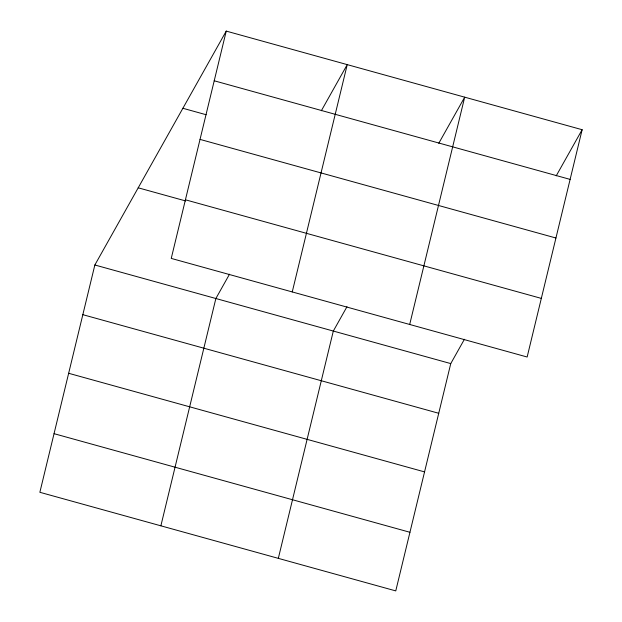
<?xml version="1.0" encoding="UTF-8"?>
<svg xmlns="http://www.w3.org/2000/svg" width="622" height="622" viewBox="0 0 622 622"><rect width="100%" height="100%" fill="white"/><g stroke="black" fill="none" stroke-linecap="round" stroke-linejoin="round"><path stroke-width="0.93" d="M226.237 31.1L171.244 258.41L527.145 357.012L582.138 129.71L226.237 31.1L94.855 264.988L39.862 492.29L395.763 590.9L450.756 363.59L464.424 339.262M160.873 525.815L215.865 298.513L229.526 274.185M292.247 291.936L347.239 64.626L321.325 110.77M278.322 558.362L333.314 331.052L346.975 306.724M409.696 324.474L464.688 97.164L438.767 143.309M556.216 175.847L582.138 129.71M214.217 80.782L570.117 179.393M182.876 108.282L206.146 114.728M200.035 139.398L555.936 238.008M185.426 199.794L541.327 298.397M138.208 187.805L185.683 200.953M94.855 264.988L450.756 363.59M82.835 314.67L438.735 413.28M68.653 373.286L424.554 471.896M54.044 433.674L409.945 532.284"/></g></svg>
